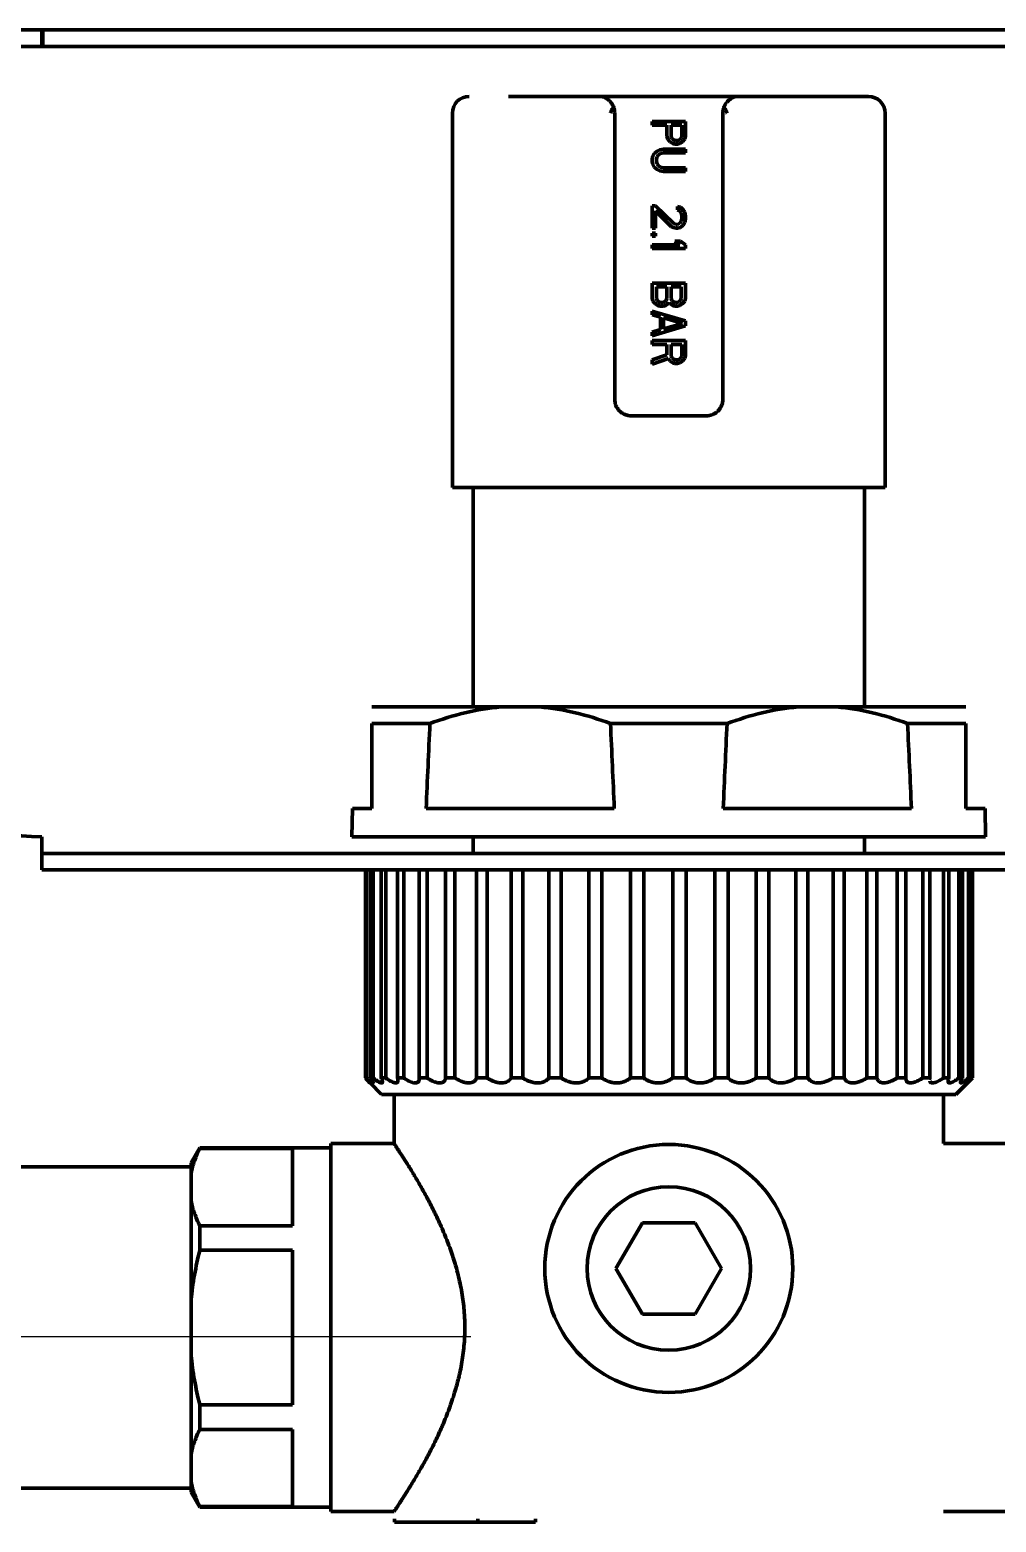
# Model space of a CAD drawing. Header units: inches. Extents: x 904 to 7172, y 213 to 5528.
# Drawn here: x 6878.3 to 6936.3, y 1947 to 2036.7 of the extents above; entities that cross this region are included whole.
import ezdxf

# ---------------------------------------------------------------- set-up
doc = ezdxf.new("R2010")
doc.units = ezdxf.units.IN

# ---------------------------------------------------------------- blocks, each defined once
blk = doc.blocks.new('A$C773D0E90')
at = {"color": 4}
blk.add_line((-50, 0), (50, 0), dxfattribs=at)

msp = doc.modelspace()

# ---------------------------------------------------------------- linework, layer by layer
at = {"linetype": 'Continuous', "lineweight": 70}
for p, q in [((6250.639, 2036.722), (7128.639, 2036.722)), ((6878.969, 2036.722), (6878.969, 2035.722)), ((6879.031, 2036.722), (6879.031, 2035.722)), ((6878.969, 2035.722), (6870.969, 2035.722)), ((6879.031, 2035.722), (6878.969, 2035.722)), ((6962.539, 2035.722), (6879.031, 2035.722)), ((6907.009, 2032.722), (6912.593, 2032.722)), ((6913.729, 2032.722), (6912.584, 2032.722)), ((6913.729, 2032.722), (6913.885, 2032.722)), ((6913.885, 2032.722), (6919.392, 2032.722)), ((6919.392, 2032.722), (6920.684, 2032.722)), ((6928.639, 2032.722), (6920.684, 2032.722)), ((6903.639, 2031.722), (6903.639, 2009.222)), ((6913.389, 2031.722), (6913.389, 2014.522)), ((6919.889, 2014.522), (6919.889, 2031.722)), ((6929.639, 2009.222), (6929.639, 2031.722)), ((6917.639, 2031.222), (6915.639, 2031.222)), ((6915.639, 2031.222), (6915.639, 2030.999)), ((6915.639, 2030.999), (6916.532, 2030.999)), ((6916.532, 2030.999), (6916.532, 2030.33)), ((6916.787, 2030.999), (6917.426, 2030.999)), ((6916.787, 2030.293), (6916.787, 2030.999)), ((6917.426, 2030.999), (6917.426, 2030.293)), ((6917.639, 2030.33), (6917.639, 2031.222)), ((6916.532, 2030.33), (6916.575, 2030.145)), ((6916.575, 2030.145), (6916.702, 2029.996)), ((6916.702, 2029.996), (6916.873, 2029.885)), ((6916.83, 2030.182), (6916.787, 2030.293)), ((6916.915, 2030.108), (6916.83, 2030.182)), ((6917.043, 2030.071), (6916.915, 2030.108)), ((6917.17, 2030.071), (6917.043, 2030.071)), ((6917.298, 2030.108), (6917.17, 2030.071)), ((6917.383, 2030.182), (6917.298, 2030.108)), ((6917.298, 2029.885), (6917.468, 2029.996)), ((6917.426, 2030.293), (6917.383, 2030.182)), ((6917.468, 2029.996), (6917.596, 2030.145)), ((6917.596, 2030.145), (6917.639, 2030.33)), ((6915.681, 2029.142), (6915.639, 2028.956)), ((6915.766, 2029.291), (6915.681, 2029.142)), ((6915.936, 2029.439), (6915.766, 2029.291)), ((6915.894, 2028.956), (6915.936, 2029.105)), ((6916.107, 2029.514), (6915.936, 2029.439)), ((6915.936, 2029.105), (6916.022, 2029.216)), ((6916.022, 2029.216), (6916.149, 2029.291)), ((6916.319, 2029.551), (6916.107, 2029.514)), ((6916.149, 2029.291), (6916.319, 2029.328)), ((6917.639, 2029.551), (6916.319, 2029.551)), ((6916.319, 2029.328), (6917.639, 2029.328)), ((6916.873, 2029.885), (6917, 2029.848)), ((6917, 2029.848), (6917.17, 2029.848)), ((6917.17, 2029.848), (6917.298, 2029.885)), ((6917.639, 2029.328), (6917.639, 2029.551)), ((6915.639, 2028.956), (6915.639, 2028.808)), ((6915.639, 2028.808), (6915.681, 2028.622)), ((6915.681, 2028.622), (6915.766, 2028.474)), ((6915.766, 2028.474), (6915.936, 2028.325)), ((6915.894, 2028.808), (6915.894, 2028.956)), ((6915.936, 2028.659), (6915.894, 2028.808)), ((6916.022, 2028.548), (6915.936, 2028.659)), ((6915.936, 2028.325), (6916.107, 2028.251)), ((6916.149, 2028.474), (6916.022, 2028.548)), ((6916.107, 2028.251), (6916.319, 2028.214)), ((6916.319, 2028.437), (6916.149, 2028.474)), ((6917.639, 2028.437), (6916.319, 2028.437)), ((6916.319, 2028.214), (6917.639, 2028.214)), ((6917.639, 2028.214), (6917.639, 2028.437)), ((6915.851, 2026.134), (6915.639, 2026.134)), ((6915.639, 2026.134), (6915.639, 2024.797)), ((6916.915, 2025.094), (6915.851, 2026.134)), ((6915.851, 2024.797), (6915.851, 2025.837)), ((6915.851, 2025.837), (6916.787, 2024.909)), ((6917.341, 2026.06), (6917.17, 2026.097)), ((6917.17, 2026.097), (6917.17, 2025.911)), ((6917.17, 2025.911), (6917.298, 2025.837)), ((6917.298, 2025.837), (6917.383, 2025.726)), ((6917.511, 2025.911), (6917.341, 2026.06)), ((6917.383, 2025.726), (6917.426, 2025.54)), ((6917.426, 2025.54), (6917.426, 2025.391)), ((6917.596, 2025.763), (6917.511, 2025.911)), ((6917.639, 2025.503), (6917.596, 2025.763)), ((6917.639, 2025.354), (6917.639, 2025.503)), ((6915.639, 2024.797), (6915.851, 2024.797)), ((6916.787, 2024.909), (6916.915, 2024.834)), ((6917.085, 2025.02), (6916.915, 2025.094)), ((6916.915, 2024.834), (6917.085, 2024.797)), ((6917.17, 2025.02), (6917.085, 2025.02)), ((6917.085, 2024.797), (6917.17, 2024.797)), ((6917.298, 2025.094), (6917.17, 2025.02)), ((6917.17, 2024.797), (6917.341, 2024.834)), ((6917.383, 2025.206), (6917.298, 2025.094)), ((6917.341, 2024.834), (6917.511, 2024.983)), ((6917.426, 2025.391), (6917.383, 2025.206)), ((6917.511, 2024.983), (6917.596, 2025.132)), ((6917.596, 2025.132), (6917.639, 2025.354)), ((6915.851, 2024.5), (6915.639, 2024.5)), ((6915.639, 2024.5), (6915.639, 2024.315)), ((6915.639, 2024.315), (6915.851, 2024.315)), ((6915.639, 2023.795), (6915.639, 2023.572)), ((6917.298, 2023.795), (6915.639, 2023.795)), ((6915.851, 2024.315), (6915.851, 2024.5)), ((6917.341, 2024.017), (6917, 2024.017)), ((6917, 2024.017), (6917.298, 2023.795)), ((6917.639, 2023.795), (6917.341, 2024.017)), ((6917.639, 2023.572), (6917.639, 2023.795)), ((6915.639, 2023.572), (6917.639, 2023.572)), ((6917.639, 2021.492), (6915.639, 2021.492)), ((6915.639, 2021.492), (6915.639, 2020.601)), ((6915.894, 2020.564), (6915.894, 2021.269)), ((6915.894, 2021.269), (6916.532, 2021.269)), ((6916.532, 2021.269), (6916.532, 2020.564)), ((6916.787, 2020.564), (6916.787, 2021.269)), ((6916.787, 2021.269), (6917.383, 2021.269)), ((6917.383, 2021.269), (6917.383, 2020.564)), ((6917.639, 2020.601), (6917.639, 2021.492)), ((6915.639, 2020.601), (6915.681, 2020.415)), ((6915.681, 2020.415), (6915.809, 2020.267)), ((6915.809, 2020.267), (6915.979, 2020.155)), ((6915.936, 2020.452), (6915.894, 2020.564)), ((6916.022, 2020.378), (6915.936, 2020.452)), ((6915.979, 2020.155), (6916.107, 2020.118)), ((6916.149, 2020.341), (6916.022, 2020.378)), ((6916.107, 2020.118), (6916.319, 2020.118)), ((6916.277, 2020.341), (6916.149, 2020.341)), ((6916.405, 2020.378), (6916.277, 2020.341)), ((6916.319, 2020.118), (6916.447, 2020.155)), ((6916.49, 2020.452), (6916.405, 2020.378)), ((6916.447, 2020.155), (6916.617, 2020.267)), ((6916.532, 2020.564), (6916.49, 2020.452)), ((6916.617, 2020.267), (6916.66, 2020.341)), ((6916.66, 2020.341), (6916.702, 2020.267)), ((6916.702, 2020.267), (6916.873, 2020.155)), ((6916.83, 2020.452), (6916.787, 2020.564)), ((6916.915, 2020.378), (6916.83, 2020.452)), ((6916.873, 2020.155), (6917, 2020.118)), ((6917.043, 2020.341), (6916.915, 2020.378)), ((6917, 2020.118), (6917.17, 2020.118)), ((6917.128, 2020.341), (6917.043, 2020.341)), ((6917.256, 2020.378), (6917.128, 2020.341)), ((6917.17, 2020.118), (6917.298, 2020.155)), ((6917.341, 2020.452), (6917.256, 2020.378)), ((6917.298, 2020.155), (6917.468, 2020.267)), ((6917.383, 2020.564), (6917.341, 2020.452)), ((6917.468, 2020.267), (6917.596, 2020.415)), ((6917.596, 2020.415), (6917.639, 2020.601)), ((6917.639, 2019.227), (6915.639, 2019.821)), ((6915.639, 2019.821), (6915.639, 2019.598)), ((6915.639, 2019.598), (6916.149, 2019.45)), ((6916.149, 2019.45), (6916.149, 2018.707)), ((6916.319, 2018.744), (6916.319, 2019.413)), ((6916.319, 2019.413), (6917.468, 2019.078)), ((6917.639, 2018.93), (6917.639, 2019.227)), ((6915.639, 2018.336), (6917.639, 2018.93)), ((6916.149, 2018.707), (6915.639, 2018.559)), ((6915.639, 2018.559), (6915.639, 2018.336)), ((6917.468, 2019.078), (6916.319, 2018.744)), ((6917.639, 2018.039), (6915.639, 2018.039)), ((6915.639, 2018.039), (6915.639, 2017.816)), ((6915.639, 2017.816), (6916.532, 2017.816)), ((6916.532, 2017.816), (6916.532, 2017.185)), ((6916.787, 2017.816), (6917.426, 2017.816)), ((6916.787, 2017.11), (6916.787, 2017.816)), ((6917.426, 2017.816), (6917.426, 2017.11)), ((6917.639, 2017.147), (6917.639, 2018.039)), ((6916.532, 2017.185), (6915.639, 2016.887)), ((6915.639, 2016.628), (6916.617, 2016.962)), ((6915.639, 2016.887), (6915.639, 2016.628)), ((6916.617, 2016.962), (6916.702, 2016.813)), ((6916.702, 2016.813), (6916.873, 2016.702)), ((6916.83, 2016.999), (6916.787, 2017.11)), ((6916.915, 2016.925), (6916.83, 2016.999)), ((6916.873, 2016.702), (6917, 2016.665)), ((6917.043, 2016.887), (6916.915, 2016.925)), ((6917, 2016.665), (6917.17, 2016.665)), ((6917.17, 2016.887), (6917.043, 2016.887)), ((6917.298, 2016.925), (6917.17, 2016.887)), ((6917.17, 2016.665), (6917.298, 2016.702)), ((6917.383, 2016.999), (6917.298, 2016.925)), ((6917.298, 2016.702), (6917.468, 2016.813)), ((6917.426, 2017.11), (6917.383, 2016.999)), ((6917.468, 2016.813), (6917.596, 2016.962)), ((6917.596, 2016.962), (6917.639, 2017.147)), ((6914.389, 2013.522), (6918.889, 2013.522)), ((6903.639, 2009.222), (6929.639, 2009.222)), ((6904.889, 2009.222), (6904.889, 1996.022)), ((6928.389, 1996.022), (6928.389, 2009.222)), ((6898.789, 1996.022), (6906.556, 1996.022)), ((6906.556, 1996.022), (6908.871, 1996.022)), ((6908.871, 1996.022), (6924.406, 1996.022)), ((6924.406, 1996.022), (6926.721, 1996.022)), ((6926.721, 1996.022), (6934.489, 1996.022)), ((6902.288, 1995.022), (6898.789, 1995.022)), ((6898.789, 1995.022), (6898.789, 1989.922)), ((6920.138, 1995.022), (6913.139, 1995.022)), ((6934.489, 1995.022), (6930.989, 1995.022)), ((6934.489, 1989.922), (6934.489, 1995.022)), ((6897.632, 1989.922), (6897.602, 1988.222)), ((6897.632, 1989.922), (6898.789, 1989.922)), ((6913.368, 1989.922), (6902.06, 1989.922)), ((6931.218, 1989.922), (6919.91, 1989.922)), ((6935.645, 1989.922), (6934.489, 1989.922)), ((6935.675, 1988.222), (6935.645, 1989.922)), ((6878.969, 1988.222), (6878.969, 1987.222)), ((6897.602, 1988.222), (6935.675, 1988.222)), ((6904.889, 1988.222), (6904.889, 1987.222)), ((6928.389, 1987.222), (6928.389, 1988.222)), ((6910.969, 1987.222), (6878.969, 1987.222)), ((6878.969, 1986.222), (6878.969, 1987.222)), ((6922.307, 1987.222), (6910.969, 1987.222)), ((6922.307, 1987.222), (6954.307, 1987.222)), ((6910.969, 1986.222), (6878.969, 1986.222)), ((6898.409, 1986.222), (6898.409, 1973.722)), ((6898.465, 1973.722), (6898.465, 1986.222)), ((6898.708, 1986.222), (6898.708, 1973.722)), ((6898.875, 1973.722), (6898.875, 1986.222)), ((6899.356, 1986.222), (6899.356, 1973.722)), ((6899.631, 1973.722), (6899.631, 1986.222)), ((6900.34, 1986.222), (6900.34, 1973.722)), ((6900.717, 1973.722), (6900.717, 1986.222)), ((6901.641, 1986.222), (6901.641, 1973.722)), ((6902.114, 1973.722), (6902.114, 1986.222)), ((6903.234, 1986.222), (6903.234, 1973.722)), ((6903.793, 1973.722), (6903.793, 1986.222)), ((6905.089, 1986.222), (6905.089, 1973.722)), ((6905.722, 1973.722), (6905.722, 1986.222)), ((6907.167, 1986.222), (6907.167, 1973.722)), ((6907.864, 1973.722), (6907.864, 1986.222)), ((6909.431, 1986.222), (6909.431, 1973.722)), ((6910.177, 1973.722), (6910.177, 1986.222)), ((6922.307, 1986.222), (6910.969, 1986.222)), ((6911.834, 1986.222), (6911.834, 1973.722)), ((6912.615, 1973.722), (6912.615, 1986.222)), ((6914.331, 1986.222), (6914.331, 1973.722)), ((6915.131, 1973.722), (6915.131, 1986.222)), ((6916.873, 1986.222), (6916.873, 1973.722)), ((6917.677, 1973.722), (6917.677, 1986.222)), ((6919.411, 1986.222), (6919.411, 1973.722)), ((6920.203, 1973.722), (6920.203, 1986.222)), ((6921.894, 1986.222), (6921.894, 1973.722)), ((6954.307, 1986.222), (6922.307, 1986.222)), ((6922.659, 1973.722), (6922.659, 1986.222)), ((6924.275, 1986.222), (6924.275, 1973.722)), ((6924.998, 1973.722), (6924.998, 1986.222)), ((6926.508, 1986.222), (6926.508, 1973.722)), ((6927.175, 1973.722), (6927.175, 1986.222)), ((6928.548, 1986.222), (6928.548, 1973.722)), ((6929.146, 1973.722), (6929.146, 1986.222)), ((6930.357, 1986.222), (6930.357, 1973.722)), ((6930.874, 1973.722), (6930.874, 1986.222)), ((6931.899, 1986.222), (6931.899, 1973.722)), ((6932.325, 1973.722), (6932.325, 1986.222)), ((6933.143, 1986.222), (6933.143, 1973.722)), ((6933.47, 1973.722), (6933.47, 1986.222)), ((6934.066, 1986.222), (6934.066, 1973.722)), ((6934.288, 1973.722), (6934.288, 1986.222)), ((6934.651, 1986.222), (6934.651, 1973.722)), ((6934.763, 1973.722), (6934.763, 1986.222)), ((6934.884, 1986.222), (6934.884, 1973.722)), ((6934.889, 1973.722), (6934.889, 1986.222)), ((6898.409, 1973.722), (6898.465, 1973.722)), ((6898.689, 1973.422), (6899.389, 1972.722)), ((6898.708, 1973.722), (6898.875, 1973.722)), ((6899.356, 1973.722), (6899.631, 1973.722)), ((6900.34, 1973.722), (6900.717, 1973.722)), ((6901.641, 1973.722), (6902.114, 1973.722)), ((6903.234, 1973.722), (6903.793, 1973.722)), ((6905.089, 1973.722), (6905.722, 1973.722)), ((6907.167, 1973.722), (6907.864, 1973.722)), ((6909.431, 1973.722), (6910.177, 1973.722)), ((6911.834, 1973.722), (6912.615, 1973.722)), ((6914.331, 1973.722), (6915.131, 1973.722)), ((6916.873, 1973.722), (6917.677, 1973.722)), ((6919.411, 1973.722), (6920.203, 1973.722)), ((6921.894, 1973.722), (6922.659, 1973.722)), ((6924.275, 1973.722), (6924.998, 1973.722)), ((6926.508, 1973.722), (6927.175, 1973.722)), ((6928.548, 1973.722), (6929.146, 1973.722)), ((6930.357, 1973.722), (6930.874, 1973.722)), ((6931.899, 1973.722), (6932.325, 1973.722)), ((6932.325, 1973.722), (6932.312, 1973.613)), ((6933.143, 1973.722), (6933.47, 1973.722)), ((6933.889, 1972.722), (6934.889, 1973.722)), ((6934.066, 1973.722), (6934.288, 1973.722)), ((6934.651, 1973.722), (6934.763, 1973.722)), ((6934.889, 1973.722), (6934.884, 1973.722)), ((6899.389, 1972.722), (6933.889, 1972.722)), ((6900.139, 1972.722), (6900.139, 1969.772)), ((6933.139, 1969.772), (6933.139, 1972.722)), ((6888.463, 1969.522), (6887.939, 1968.613)), ((6888.463, 1969.488), (6888.463, 1969.522)), ((6896.339, 1969.522), (6888.463, 1969.522)), ((6894.039, 1969.488), (6888.463, 1969.488)), ((6894.039, 1964.843), (6894.039, 1969.488)), ((6896.339, 1969.772), (6896.339, 1958.722)), ((6900.139, 1969.772), (6896.339, 1969.772)), ((6936.939, 1969.772), (6933.139, 1969.772)), ((6887.939, 1968.372), (6877.539, 1968.372)), ((6887.939, 1968.613), (6887.939, 1967.998)), ((6887.939, 1966.333), (6887.939, 1967.998)), ((6887.939, 1966.333), (6887.939, 1960.387)), ((6888.463, 1964.843), (6894.039, 1964.843)), ((6888.463, 1964.843), (6888.463, 1963.367)), ((6913.463, 1962.272), (6915.051, 1965.022)), ((6915.051, 1965.022), (6918.226, 1965.022)), ((6918.226, 1965.022), (6919.814, 1962.272)), ((6888.463, 1963.367), (6894.039, 1963.367)), ((6894.039, 1954.077), (6894.039, 1963.367)), ((6915.051, 1959.522), (6913.463, 1962.272)), ((6919.814, 1962.272), (6918.226, 1959.522)), ((6887.939, 1957.056), (6887.939, 1960.387)), ((6918.226, 1959.522), (6915.051, 1959.522)), ((6896.339, 1958.722), (6896.339, 1947.672)), ((6887.939, 1957.056), (6887.939, 1951.111)), ((6894.039, 1954.077), (6888.463, 1954.077)), ((6888.463, 1954.077), (6888.463, 1952.601)), ((6888.463, 1952.601), (6894.039, 1952.601)), ((6894.039, 1947.955), (6894.039, 1952.601)), ((6887.939, 1949.445), (6887.939, 1951.111)), ((6887.939, 1948.831), (6887.939, 1949.445)), ((6877.539, 1949.072), (6887.939, 1949.072)), ((6887.939, 1948.831), (6888.463, 1947.922)), ((6894.039, 1947.955), (6888.463, 1947.955)), ((6888.463, 1947.955), (6888.463, 1947.922)), ((6888.463, 1947.922), (6896.339, 1947.922)), ((6896.339, 1947.672), (6900.139, 1947.672)), ((6933.139, 1947.672), (6936.939, 1947.672)), ((6900.169, 1947.022), (6900.169, 1947.222)), ((6905.169, 1947.022), (6900.169, 1947.022)), ((6905.169, 1947.222), (6905.169, 1947.022)), ((6908.633, 1947.022), (6905.169, 1947.022)), ((6908.633, 1947.222), (6908.633, 1947.022))]:
    msp.add_line(p, q, dxfattribs=at)
for radius in [7.45, 4.91]:
    msp.add_circle((6916.639, 1962.272), radius, dxfattribs=at)
for centre, radius, start, end in [((6904.639, 2031.722), 1, 90.00153, 180), ((6928.639, 2031.722), 1, 0, 90), ((6878.969, 2000.222), 12, 180, 270)]:
    msp.add_arc(centre, radius, start, end, dxfattribs=at)
for centre, major_axis, start_param, end_param in [((9237.872, 1852.921), (0, 2700.641), 1.518154, 1.520046), ((4577.555, 1852.921), (0, 2700.641), 4.76314, 4.765031), ((9255.722, 1852.921), (0, -2700.641), 4.659747, 4.661638), ((4595.405, 1852.921), (0, -2700.641), 1.621547, 1.623438)]:
    msp.add_ellipse(centre, major_axis=major_axis, ratio=0.866025, start_param=start_param, end_param=end_param, dxfattribs=at)
for points, knots in [([(6912.92, 2032.569), (6912.892, 2032.587), (6912.837, 2032.621), (6912.765, 2032.664), (6912.7, 2032.697), (6912.642, 2032.717), (6912.609, 2032.722), (6912.593, 2032.722), (6912.593, 2032.722), (6912.593, 2032.722)], [0, 0, 0, 0, 0.199998, 0.399997, 0.599995, 0.799994, 0.999992, 0.999992, 1, 1, 1, 1]), ([(6913.31, 2032.11), (6913.298, 2032.138), (6913.286, 2032.165), (6913.259, 2032.215), (6913.245, 2032.239), (6913.215, 2032.285), (6913.2, 2032.306), (6913.169, 2032.348), (6913.152, 2032.368), (6913.119, 2032.406), (6913.101, 2032.424), (6913.066, 2032.457), (6913.049, 2032.473), (6912.995, 2032.519), (6912.958, 2032.545), (6912.92, 2032.569)], [0, 0, 0, 0, 0.125, 0.125, 0.25, 0.25, 0.375, 0.375, 0.5, 0.5, 0.625, 0.625, 0.75, 0.75, 1, 1, 1, 1]), ([(6913.31, 2032.11), (6913.296, 2032.079), (6913.282, 2032.047), (6913.253, 2031.983), (6913.239, 2031.951), (6913.209, 2031.886), (6913.193, 2031.853), (6913.164, 2031.787), (6913.149, 2031.755), (6913.135, 2031.722)], [0, 0, 0, 0, 0.25, 0.25, 0.5, 0.5, 0.75, 0.75, 1, 1, 1, 1]), ([(6913.31, 2032.11), (6913.323, 2032.079), (6913.335, 2032.047), (6913.354, 2031.983), (6913.363, 2031.951), (6913.376, 2031.886), (6913.38, 2031.853), (6913.387, 2031.787), (6913.389, 2031.755), (6913.389, 2031.722)], [0, 0, 0, 0, 0.25, 0.25, 0.5, 0.5, 0.75, 0.75, 1, 1, 1, 1]), ([(6919.967, 2032.11), (6919.954, 2032.079), (6919.942, 2032.047), (6919.923, 2031.982), (6919.914, 2031.95), (6919.902, 2031.886), (6919.897, 2031.853), (6919.892, 2031.804), (6919.891, 2031.787), (6919.889, 2031.763), (6919.889, 2031.755), (6919.889, 2031.738), (6919.889, 2031.73), (6919.889, 2031.722)], [0, 0, 0, 0, 0.25, 0.25, 0.5, 0.5, 0.75, 0.75, 0.875, 0.875, 0.9375, 0.9375, 1, 1, 1, 1]), ([(6920.357, 2032.569), (6920.319, 2032.545), (6920.283, 2032.519), (6920.211, 2032.459), (6920.176, 2032.426), (6920.126, 2032.369), (6920.11, 2032.35), (6920.078, 2032.308), (6920.062, 2032.286), (6920.018, 2032.217), (6919.991, 2032.166), (6919.967, 2032.11)], [0, 0, 0, 0, 0.25, 0.25, 0.5, 0.5, 0.625, 0.625, 0.75, 0.75, 1, 1, 1, 1]), ([(6920.142, 2031.722), (6920.139, 2031.73), (6920.135, 2031.738), (6920.128, 2031.755), (6920.124, 2031.763), (6920.113, 2031.787), (6920.106, 2031.804), (6920.084, 2031.853), (6920.069, 2031.886), (6920.039, 2031.95), (6920.024, 2031.982), (6919.995, 2032.047), (6919.981, 2032.079), (6919.967, 2032.11)], [0, 0, 0, 0, 0.0625, 0.0625, 0.125, 0.125, 0.25, 0.25, 0.5, 0.5, 0.75, 0.75, 1, 1, 1, 1]), ([(6913.389, 2014.522), (6913.389, 2014.454), (6913.395, 2014.388), (6913.412, 2014.306), (6913.416, 2014.29), (6913.424, 2014.257), (6913.438, 2014.21), (6913.466, 2014.132), (6913.494, 2014.073), (6913.526, 2014.015), (6913.543, 2013.987), (6913.599, 2013.905), (6913.64, 2013.855), (6913.71, 2013.787), (6913.734, 2013.765), (6913.785, 2013.724), (6913.811, 2013.705), (6913.892, 2013.651), (6913.949, 2013.621), (6914.024, 2013.59), (6914.039, 2013.585), (6914.07, 2013.574), (6914.085, 2013.569), (6914.132, 2013.555), (6914.163, 2013.547), (6914.258, 2013.528), (6914.323, 2013.522), (6914.389, 2013.522)], [0, 0, 0, 0, 0.125, 0.125, 0.15625, 0.15625, 0.1875, 0.25, 0.3125, 0.3125, 0.375, 0.375, 0.5, 0.5, 0.5625, 0.5625, 0.625, 0.625, 0.75, 0.75, 0.78125, 0.78125, 0.8125, 0.8125, 0.875, 0.875, 1, 1, 1, 1]), ([(6918.889, 2013.522), (6918.954, 2013.522), (6919.019, 2013.528), (6919.099, 2013.544), (6919.115, 2013.548), (6919.147, 2013.555), (6919.194, 2013.568), (6919.27, 2013.595), (6919.328, 2013.623), (6919.371, 2013.646), (6919.385, 2013.653), (6919.413, 2013.67), (6919.427, 2013.679), (6919.495, 2013.724), (6919.545, 2013.765), (6919.614, 2013.833), (6919.636, 2013.857), (6919.668, 2013.895), (6919.678, 2013.908), (6919.698, 2013.934), (6919.707, 2013.947), (6919.753, 2014.015), (6919.784, 2014.073), (6919.817, 2014.149), (6919.823, 2014.164), (6919.834, 2014.195), (6919.839, 2014.211), (6919.854, 2014.259), (6919.862, 2014.291), (6919.882, 2014.388), (6919.889, 2014.454), (6919.889, 2014.522)], [0, 0, 0, 0, 0.125, 0.125, 0.15625, 0.15625, 0.1875, 0.25, 0.3125, 0.3125, 0.34375, 0.34375, 0.375, 0.375, 0.5, 0.5, 0.5625, 0.5625, 0.59375, 0.59375, 0.625, 0.625, 0.75, 0.75, 0.78125, 0.78125, 0.8125, 0.8125, 0.875, 0.875, 1, 1, 1, 1]), ([(6902.288, 1995.022), (6902.983, 1995.283), (6903.685, 1995.502), (6905.106, 1995.841), (6905.826, 1995.96), (6906.556, 1996.022)], [0, 0, 0, 0, 0.5, 0.5, 1, 1, 1, 1]), ([(6908.871, 1996.022), (6909.601, 1995.96), (6910.321, 1995.841), (6911.742, 1995.502), (6912.444, 1995.283), (6913.139, 1995.022)], [0, 0, 0, 0, 0.5, 0.5, 1, 1, 1, 1]), ([(6920.138, 1995.022), (6920.833, 1995.283), (6921.535, 1995.502), (6922.956, 1995.841), (6923.676, 1995.96), (6924.406, 1996.022)], [0, 0, 0, 0, 0.5, 0.5, 1, 1, 1, 1]), ([(6926.721, 1996.022), (6927.451, 1995.96), (6928.171, 1995.841), (6929.592, 1995.502), (6930.294, 1995.283), (6930.989, 1995.022)], [0, 0, 0, 0, 0.5, 0.5, 1, 1, 1, 1]), ([(6898.689, 1973.422), (6898.689, 1973.422), (6898.682, 1973.429), (6898.662, 1973.45), (6898.654, 1973.459), (6898.639, 1973.475), (6898.634, 1973.481), (6898.623, 1973.493), (6898.617, 1973.499), (6898.586, 1973.532), (6898.557, 1973.564), (6898.514, 1973.61), (6898.505, 1973.619), (6898.487, 1973.639), (6898.46, 1973.668), (6898.43, 1973.7), (6898.409, 1973.722)], [0, 0, 0, 0, 0.249367, 0.249367, 0.374472, 0.374472, 0.437025, 0.437025, 0.499578, 0.499578, 0.749789, 0.749789, 0.812342, 0.812342, 0.874894, 1, 1, 1, 1]), ([(6898.465, 1973.722), (6898.514, 1973.678), (6898.56, 1973.638), (6898.624, 1973.583), (6898.644, 1973.566), (6898.674, 1973.542), (6898.683, 1973.535), (6898.702, 1973.52), (6898.711, 1973.513), (6898.755, 1973.479), (6898.784, 1973.458), (6898.821, 1973.437), (6898.831, 1973.431), (6898.845, 1973.426), (6898.849, 1973.424), (6898.857, 1973.422), (6898.86, 1973.422), (6898.875, 1973.422), (6898.879, 1973.429), (6898.877, 1973.447), (6898.876, 1973.451), (6898.873, 1973.46), (6898.868, 1973.474), (6898.86, 1973.492), (6898.846, 1973.519), (6898.837, 1973.534), (6898.817, 1973.566), (6898.806, 1973.583), (6898.77, 1973.638), (6898.741, 1973.678), (6898.708, 1973.722)], [0, 0, 0, 0, 0.125, 0.125, 0.1875, 0.1875, 0.21875, 0.21875, 0.25, 0.25, 0.375, 0.375, 0.4375, 0.4375, 0.46875, 0.46875, 0.5, 0.5, 0.625, 0.625, 0.65625, 0.65625, 0.6875, 0.75, 0.75, 0.8125, 0.8125, 0.875, 0.875, 1, 1, 1, 1]), ([(6898.875, 1973.722), (6898.931, 1973.678), (6898.984, 1973.638), (6899.059, 1973.583), (6899.084, 1973.566), (6899.12, 1973.542), (6899.132, 1973.535), (6899.155, 1973.52), (6899.166, 1973.513), (6899.222, 1973.479), (6899.262, 1973.458), (6899.314, 1973.437), (6899.33, 1973.431), (6899.352, 1973.426), (6899.359, 1973.424), (6899.372, 1973.422), (6899.378, 1973.422), (6899.406, 1973.422), (6899.422, 1973.429), (6899.434, 1973.447), (6899.436, 1973.451), (6899.439, 1973.46), (6899.443, 1973.474), (6899.442, 1973.492), (6899.439, 1973.519), (6899.436, 1973.534), (6899.426, 1973.566), (6899.42, 1973.583), (6899.399, 1973.638), (6899.379, 1973.678), (6899.356, 1973.722)], [0, 0, 0, 0, 0.125, 0.125, 0.1875, 0.1875, 0.21875, 0.21875, 0.25, 0.25, 0.375, 0.375, 0.4375, 0.4375, 0.46875, 0.46875, 0.5, 0.5, 0.625, 0.625, 0.65625, 0.65625, 0.6875, 0.75, 0.75, 0.8125, 0.8125, 0.875, 0.875, 1, 1, 1, 1]), ([(6899.631, 1973.722), (6899.692, 1973.678), (6899.751, 1973.638), (6899.837, 1973.583), (6899.866, 1973.566), (6899.907, 1973.542), (6899.921, 1973.535), (6899.949, 1973.52), (6899.962, 1973.513), (6900.028, 1973.479), (6900.077, 1973.458), (6900.144, 1973.437), (6900.165, 1973.431), (6900.195, 1973.426), (6900.204, 1973.424), (6900.223, 1973.422), (6900.231, 1973.422), (6900.273, 1973.422), (6900.3, 1973.429), (6900.326, 1973.447), (6900.331, 1973.451), (6900.34, 1973.46), (6900.351, 1973.474), (6900.359, 1973.492), (6900.367, 1973.519), (6900.369, 1973.534), (6900.371, 1973.566), (6900.37, 1973.583), (6900.363, 1973.638), (6900.354, 1973.678), (6900.34, 1973.722)], [0, 0, 0, 0, 0.125, 0.125, 0.1875, 0.1875, 0.21875, 0.21875, 0.25, 0.25, 0.375, 0.375, 0.4375, 0.4375, 0.46875, 0.46875, 0.5, 0.5, 0.625, 0.625, 0.65625, 0.65625, 0.6875, 0.75, 0.75, 0.8125, 0.8125, 0.875, 0.875, 1, 1, 1, 1]), ([(6900.717, 1973.722), (6900.783, 1973.678), (6900.847, 1973.638), (6900.942, 1973.583), (6900.974, 1973.566), (6901.02, 1973.542), (6901.036, 1973.535), (6901.067, 1973.52), (6901.082, 1973.513), (6901.158, 1973.479), (6901.215, 1973.458), (6901.295, 1973.437), (6901.32, 1973.431), (6901.358, 1973.426), (6901.37, 1973.424), (6901.393, 1973.422), (6901.404, 1973.422), (6901.459, 1973.422), (6901.497, 1973.429), (6901.536, 1973.447), (6901.544, 1973.451), (6901.558, 1973.46), (6901.577, 1973.474), (6901.593, 1973.492), (6901.612, 1973.519), (6901.619, 1973.534), (6901.631, 1973.566), (6901.636, 1973.583), (6901.645, 1973.638), (6901.646, 1973.678), (6901.641, 1973.722)], [0, 0, 0, 0, 0.125, 0.125, 0.1875, 0.1875, 0.21875, 0.21875, 0.25, 0.25, 0.375, 0.375, 0.4375, 0.4375, 0.46875, 0.46875, 0.5, 0.5, 0.625, 0.625, 0.65625, 0.65625, 0.6875, 0.75, 0.75, 0.8125, 0.8125, 0.875, 0.875, 1, 1, 1, 1]), ([(6902.114, 1973.722), (6902.182, 1973.678), (6902.25, 1973.638), (6902.353, 1973.583), (6902.387, 1973.566), (6902.437, 1973.542), (6902.454, 1973.535), (6902.488, 1973.52), (6902.505, 1973.513), (6902.588, 1973.479), (6902.652, 1973.458), (6902.744, 1973.437), (6902.774, 1973.431), (6902.818, 1973.426), (6902.832, 1973.424), (6902.86, 1973.422), (6902.874, 1973.422), (6902.94, 1973.422), (6902.987, 1973.429), (6903.04, 1973.447), (6903.05, 1973.451), (6903.069, 1973.46), (6903.096, 1973.474), (6903.12, 1973.492), (6903.149, 1973.519), (6903.162, 1973.534), (6903.184, 1973.566), (6903.194, 1973.583), (6903.218, 1973.638), (6903.229, 1973.678), (6903.234, 1973.722)], [0, 0, 0, 0, 0.125, 0.125, 0.1875, 0.1875, 0.21875, 0.21875, 0.25, 0.25, 0.375, 0.375, 0.4375, 0.4375, 0.46875, 0.46875, 0.5, 0.5, 0.625, 0.625, 0.65625, 0.65625, 0.6875, 0.75, 0.75, 0.8125, 0.8125, 0.875, 0.875, 1, 1, 1, 1]), ([(6903.793, 1973.722), (6903.863, 1973.678), (6903.934, 1973.638), (6904.041, 1973.583), (6904.077, 1973.566), (6904.131, 1973.542), (6904.149, 1973.535), (6904.185, 1973.52), (6904.203, 1973.513), (6904.293, 1973.479), (6904.363, 1973.458), (6904.465, 1973.437), (6904.498, 1973.431), (6904.548, 1973.426), (6904.564, 1973.424), (6904.596, 1973.422), (6904.611, 1973.422), (6904.688, 1973.422), (6904.744, 1973.429), (6904.808, 1973.447), (6904.82, 1973.451), (6904.844, 1973.46), (6904.879, 1973.474), (6904.91, 1973.492), (6904.949, 1973.519), (6904.966, 1973.534), (6904.999, 1973.566), (6905.013, 1973.583), (6905.053, 1973.638), (6905.073, 1973.678), (6905.089, 1973.722)], [0, 0, 0, 0, 0.125, 0.125, 0.1875, 0.1875, 0.21875, 0.21875, 0.25, 0.25, 0.375, 0.375, 0.4375, 0.4375, 0.46875, 0.46875, 0.5, 0.5, 0.625, 0.625, 0.65625, 0.65625, 0.6875, 0.75, 0.75, 0.8125, 0.8125, 0.875, 0.875, 1, 1, 1, 1]), ([(6905.722, 1973.722), (6905.793, 1973.678), (6905.865, 1973.638), (6905.975, 1973.583), (6906.012, 1973.566), (6906.068, 1973.542), (6906.086, 1973.535), (6906.124, 1973.52), (6906.143, 1973.513), (6906.237, 1973.479), (6906.312, 1973.458), (6906.422, 1973.437), (6906.458, 1973.431), (6906.512, 1973.426), (6906.53, 1973.424), (6906.565, 1973.422), (6906.583, 1973.422), (6906.668, 1973.422), (6906.732, 1973.429), (6906.806, 1973.447), (6906.821, 1973.451), (6906.849, 1973.46), (6906.891, 1973.474), (6906.928, 1973.492), (6906.976, 1973.519), (6906.998, 1973.534), (6907.04, 1973.566), (6907.059, 1973.583), (6907.113, 1973.638), (6907.143, 1973.678), (6907.167, 1973.722)], [0, 0, 0, 0, 0.125, 0.125, 0.1875, 0.1875, 0.21875, 0.21875, 0.25, 0.25, 0.375, 0.375, 0.4375, 0.4375, 0.46875, 0.46875, 0.5, 0.5, 0.625, 0.625, 0.65625, 0.65625, 0.6875, 0.75, 0.75, 0.8125, 0.8125, 0.875, 0.875, 1, 1, 1, 1]), ([(6907.864, 1973.722), (6907.934, 1973.678), (6908.005, 1973.638), (6908.116, 1973.583), (6908.153, 1973.566), (6908.21, 1973.542), (6908.229, 1973.535), (6908.268, 1973.52), (6908.288, 1973.513), (6908.384, 1973.479), (6908.462, 1973.458), (6908.578, 1973.437), (6908.616, 1973.431), (6908.674, 1973.426), (6908.693, 1973.424), (6908.731, 1973.422), (6908.75, 1973.422), (6908.842, 1973.422), (6908.913, 1973.429), (6908.996, 1973.447), (6909.013, 1973.451), (6909.045, 1973.46), (6909.092, 1973.474), (6909.136, 1973.492), (6909.191, 1973.519), (6909.218, 1973.534), (6909.268, 1973.566), (6909.292, 1973.583), (6909.358, 1973.638), (6909.397, 1973.678), (6909.431, 1973.722)], [0, 0, 0, 0, 0.125, 0.125, 0.1875, 0.1875, 0.21875, 0.21875, 0.25, 0.25, 0.375, 0.375, 0.4375, 0.4375, 0.46875, 0.46875, 0.5, 0.5, 0.625, 0.625, 0.65625, 0.65625, 0.6875, 0.75, 0.75, 0.8125, 0.8125, 0.875, 0.875, 1, 1, 1, 1]), ([(6910.177, 1973.722), (6910.244, 1973.678), (6910.314, 1973.638), (6910.423, 1973.583), (6910.46, 1973.566), (6910.517, 1973.542), (6910.536, 1973.535), (6910.575, 1973.52), (6910.594, 1973.513), (6910.692, 1973.479), (6910.771, 1973.458), (6910.89, 1973.437), (6910.931, 1973.431), (6910.991, 1973.426), (6911.011, 1973.424), (6911.051, 1973.422), (6911.071, 1973.422), (6911.169, 1973.422), (6911.244, 1973.429), (6911.335, 1973.447), (6911.353, 1973.451), (6911.388, 1973.46), (6911.44, 1973.474), (6911.489, 1973.492), (6911.552, 1973.519), (6911.582, 1973.534), (6911.64, 1973.566), (6911.667, 1973.583), (6911.746, 1973.638), (6911.792, 1973.678), (6911.834, 1973.722)], [0, 0, 0, 0, 0.125, 0.125, 0.1875, 0.1875, 0.21875, 0.21875, 0.25, 0.25, 0.375, 0.375, 0.4375, 0.4375, 0.46875, 0.46875, 0.5, 0.5, 0.625, 0.625, 0.65625, 0.65625, 0.6875, 0.75, 0.75, 0.8125, 0.8125, 0.875, 0.875, 1, 1, 1, 1]), ([(6912.615, 1973.722), (6912.678, 1973.678), (6912.745, 1973.638), (6912.851, 1973.583), (6912.887, 1973.566), (6912.943, 1973.542), (6912.962, 1973.535), (6913, 1973.52), (6913.019, 1973.513), (6913.115, 1973.479), (6913.194, 1973.458), (6913.315, 1973.437), (6913.356, 1973.431), (6913.418, 1973.426), (6913.439, 1973.424), (6913.48, 1973.422), (6913.5, 1973.422), (6913.601, 1973.422), (6913.68, 1973.429), (6913.777, 1973.447), (6913.796, 1973.451), (6913.834, 1973.46), (6913.889, 1973.474), (6913.942, 1973.492), (6914.011, 1973.519), (6914.044, 1973.534), (6914.109, 1973.566), (6914.139, 1973.583), (6914.228, 1973.638), (6914.282, 1973.678), (6914.331, 1973.722)], [0, 0, 0, 0, 0.125, 0.125, 0.1875, 0.1875, 0.21875, 0.21875, 0.25, 0.25, 0.375, 0.375, 0.4375, 0.4375, 0.46875, 0.46875, 0.5, 0.5, 0.625, 0.625, 0.65625, 0.65625, 0.6875, 0.75, 0.75, 0.8125, 0.8125, 0.875, 0.875, 1, 1, 1, 1]), ([(6915.131, 1973.722), (6915.19, 1973.678), (6915.253, 1973.638), (6915.353, 1973.583), (6915.387, 1973.566), (6915.44, 1973.542), (6915.459, 1973.535), (6915.495, 1973.52), (6915.514, 1973.513), (6915.607, 1973.479), (6915.685, 1973.458), (6915.805, 1973.437), (6915.845, 1973.431), (6915.907, 1973.426), (6915.928, 1973.424), (6915.97, 1973.422), (6915.99, 1973.422), (6916.093, 1973.422), (6916.174, 1973.429), (6916.274, 1973.447), (6916.294, 1973.451), (6916.334, 1973.46), (6916.392, 1973.474), (6916.448, 1973.492), (6916.521, 1973.519), (6916.557, 1973.534), (6916.627, 1973.566), (6916.66, 1973.583), (6916.757, 1973.638), (6916.817, 1973.678), (6916.873, 1973.722)], [0, 0, 0, 0, 0.125, 0.125, 0.1875, 0.1875, 0.21875, 0.21875, 0.25, 0.25, 0.375, 0.375, 0.4375, 0.4375, 0.46875, 0.46875, 0.5, 0.5, 0.625, 0.625, 0.65625, 0.65625, 0.6875, 0.75, 0.75, 0.8125, 0.8125, 0.875, 0.875, 1, 1, 1, 1]), ([(6917.677, 1973.722), (6917.73, 1973.678), (6917.787, 1973.638), (6917.88, 1973.583), (6917.912, 1973.566), (6917.962, 1973.542), (6917.979, 1973.535), (6918.013, 1973.52), (6918.031, 1973.513), (6918.12, 1973.479), (6918.194, 1973.458), (6918.31, 1973.437), (6918.35, 1973.431), (6918.411, 1973.426), (6918.432, 1973.424), (6918.473, 1973.422), (6918.493, 1973.422), (6918.595, 1973.422), (6918.677, 1973.429), (6918.779, 1973.447), (6918.8, 1973.451), (6918.84, 1973.46), (6918.9, 1973.474), (6918.958, 1973.492), (6919.034, 1973.519), (6919.072, 1973.534), (6919.145, 1973.566), (6919.181, 1973.583), (6919.284, 1973.638), (6919.349, 1973.678), (6919.411, 1973.722)], [0, 0, 0, 0, 0.125, 0.125, 0.1875, 0.1875, 0.21875, 0.21875, 0.25, 0.25, 0.375, 0.375, 0.4375, 0.4375, 0.46875, 0.46875, 0.5, 0.5, 0.625, 0.625, 0.65625, 0.65625, 0.6875, 0.75, 0.75, 0.8125, 0.8125, 0.875, 0.875, 1, 1, 1, 1]), ([(6920.203, 1973.722), (6920.249, 1973.678), (6920.299, 1973.638), (6920.382, 1973.583), (6920.411, 1973.566), (6920.457, 1973.542), (6920.472, 1973.535), (6920.504, 1973.52), (6920.521, 1973.513), (6920.603, 1973.479), (6920.672, 1973.458), (6920.783, 1973.437), (6920.822, 1973.431), (6920.88, 1973.426), (6920.9, 1973.424), (6920.94, 1973.422), (6920.96, 1973.422), (6921.059, 1973.422), (6921.14, 1973.429), (6921.242, 1973.447), (6921.263, 1973.451), (6921.303, 1973.46), (6921.363, 1973.474), (6921.422, 1973.492), (6921.5, 1973.519), (6921.539, 1973.534), (6921.615, 1973.566), (6921.652, 1973.583), (6921.76, 1973.638), (6921.828, 1973.678), (6921.894, 1973.722)], [0, 0, 0, 0, 0.125, 0.125, 0.1875, 0.1875, 0.21875, 0.21875, 0.25, 0.25, 0.375, 0.375, 0.4375, 0.4375, 0.46875, 0.46875, 0.5, 0.5, 0.625, 0.625, 0.65625, 0.65625, 0.6875, 0.75, 0.75, 0.8125, 0.8125, 0.875, 0.875, 1, 1, 1, 1]), ([(6922.659, 1973.722), (6922.697, 1973.678), (6922.74, 1973.638), (6922.812, 1973.583), (6922.837, 1973.566), (6922.878, 1973.542), (6922.892, 1973.535), (6922.92, 1973.52), (6922.935, 1973.513), (6923.009, 1973.479), (6923.073, 1973.458), (6923.176, 1973.437), (6923.212, 1973.431), (6923.267, 1973.426), (6923.286, 1973.424), (6923.323, 1973.422), (6923.342, 1973.422), (6923.438, 1973.422), (6923.516, 1973.429), (6923.616, 1973.447), (6923.636, 1973.451), (6923.675, 1973.46), (6923.735, 1973.474), (6923.794, 1973.492), (6923.872, 1973.519), (6923.911, 1973.534), (6923.987, 1973.566), (6924.025, 1973.583), (6924.136, 1973.638), (6924.207, 1973.678), (6924.275, 1973.722)], [0, 0, 0, 0, 0.125, 0.125, 0.1875, 0.1875, 0.21875, 0.21875, 0.25, 0.25, 0.375, 0.375, 0.4375, 0.4375, 0.46875, 0.46875, 0.5, 0.5, 0.625, 0.625, 0.65625, 0.65625, 0.6875, 0.75, 0.75, 0.8125, 0.8125, 0.875, 0.875, 1, 1, 1, 1]), ([(6924.998, 1973.722), (6925.028, 1973.678), (6925.062, 1973.638), (6925.122, 1973.583), (6925.143, 1973.566), (6925.177, 1973.542), (6925.189, 1973.535), (6925.214, 1973.52), (6925.226, 1973.513), (6925.291, 1973.479), (6925.348, 1973.458), (6925.441, 1973.437), (6925.474, 1973.431), (6925.525, 1973.426), (6925.542, 1973.424), (6925.577, 1973.422), (6925.595, 1973.422), (6925.684, 1973.422), (6925.757, 1973.429), (6925.853, 1973.447), (6925.872, 1973.451), (6925.911, 1973.46), (6925.969, 1973.474), (6926.026, 1973.492), (6926.103, 1973.519), (6926.141, 1973.534), (6926.217, 1973.566), (6926.254, 1973.583), (6926.366, 1973.638), (6926.438, 1973.678), (6926.508, 1973.722)], [0, 0, 0, 0, 0.125, 0.125, 0.1875, 0.1875, 0.21875, 0.21875, 0.25, 0.25, 0.375, 0.375, 0.4375, 0.4375, 0.46875, 0.46875, 0.5, 0.5, 0.625, 0.625, 0.65625, 0.65625, 0.6875, 0.75, 0.75, 0.8125, 0.8125, 0.875, 0.875, 1, 1, 1, 1]), ([(6927.175, 1973.722), (6927.195, 1973.678), (6927.22, 1973.638), (6927.266, 1973.583), (6927.283, 1973.566), (6927.311, 1973.542), (6927.32, 1973.535), (6927.341, 1973.52), (6927.351, 1973.513), (6927.405, 1973.479), (6927.453, 1973.458), (6927.535, 1973.437), (6927.564, 1973.431), (6927.609, 1973.426), (6927.625, 1973.424), (6927.656, 1973.422), (6927.672, 1973.422), (6927.753, 1973.422), (6927.822, 1973.429), (6927.911, 1973.447), (6927.93, 1973.451), (6927.966, 1973.46), (6928.021, 1973.474), (6928.075, 1973.492), (6928.149, 1973.519), (6928.186, 1973.534), (6928.26, 1973.566), (6928.297, 1973.583), (6928.406, 1973.638), (6928.478, 1973.678), (6928.548, 1973.722)], [0, 0, 0, 0, 0.125, 0.125, 0.1875, 0.1875, 0.21875, 0.21875, 0.25, 0.25, 0.375, 0.375, 0.4375, 0.4375, 0.46875, 0.46875, 0.5, 0.5, 0.625, 0.625, 0.65625, 0.65625, 0.6875, 0.75, 0.75, 0.8125, 0.8125, 0.875, 0.875, 1, 1, 1, 1]), ([(6929.146, 1973.722), (6929.157, 1973.678), (6929.172, 1973.638), (6929.204, 1973.583), (6929.216, 1973.566), (6929.236, 1973.542), (6929.244, 1973.535), (6929.259, 1973.52), (6929.267, 1973.513), (6929.309, 1973.479), (6929.348, 1973.458), (6929.417, 1973.437), (6929.441, 1973.431), (6929.481, 1973.426), (6929.494, 1973.424), (6929.521, 1973.422), (6929.535, 1973.422), (6929.607, 1973.422), (6929.668, 1973.429), (6929.75, 1973.447), (6929.767, 1973.451), (6929.8, 1973.46), (6929.851, 1973.474), (6929.902, 1973.492), (6929.972, 1973.519), (6930.007, 1973.534), (6930.077, 1973.566), (6930.112, 1973.583), (6930.218, 1973.638), (6930.287, 1973.678), (6930.357, 1973.722)], [0, 0, 0, 0, 0.125, 0.125, 0.1875, 0.1875, 0.21875, 0.21875, 0.25, 0.25, 0.375, 0.375, 0.4375, 0.4375, 0.46875, 0.46875, 0.5, 0.5, 0.625, 0.625, 0.65625, 0.65625, 0.6875, 0.75, 0.75, 0.8125, 0.8125, 0.875, 0.875, 1, 1, 1, 1]), ([(6930.874, 1973.722), (6930.875, 1973.678), (6930.88, 1973.638), (6930.897, 1973.583), (6930.904, 1973.566), (6930.917, 1973.542), (6930.921, 1973.535), (6930.932, 1973.52), (6930.937, 1973.513), (6930.966, 1973.479), (6930.996, 1973.458), (6931.05, 1973.437), (6931.07, 1973.431), (6931.102, 1973.426), (6931.113, 1973.424), (6931.136, 1973.422), (6931.148, 1973.422), (6931.208, 1973.422), (6931.261, 1973.429), (6931.334, 1973.447), (6931.349, 1973.451), (6931.379, 1973.46), (6931.424, 1973.474), (6931.471, 1973.492), (6931.534, 1973.519), (6931.567, 1973.534), (6931.633, 1973.566), (6931.666, 1973.583), (6931.765, 1973.638), (6931.832, 1973.678), (6931.899, 1973.722)], [0, 0, 0, 0, 0.125, 0.125, 0.1875, 0.1875, 0.21875, 0.21875, 0.25, 0.25, 0.375, 0.375, 0.4375, 0.4375, 0.46875, 0.46875, 0.5, 0.5, 0.625, 0.625, 0.65625, 0.65625, 0.6875, 0.75, 0.75, 0.8125, 0.8125, 0.875, 0.875, 1, 1, 1, 1]), ([(6932.324, 1973.526), (6932.327, 1973.519), (6932.329, 1973.512), (6932.345, 1973.479), (6932.364, 1973.458), (6932.402, 1973.437), (6932.417, 1973.431), (6932.441, 1973.426), (6932.45, 1973.424), (6932.468, 1973.422), (6932.477, 1973.422), (6932.525, 1973.422), (6932.569, 1973.429), (6932.632, 1973.447), (6932.644, 1973.451), (6932.67, 1973.46), (6932.71, 1973.474), (6932.751, 1973.492), (6932.808, 1973.519), (6932.837, 1973.534), (6932.896, 1973.566), (6932.926, 1973.583), (6933.018, 1973.638), (6933.08, 1973.678), (6933.143, 1973.722)], [0, 0, 0, 0, 0.037999, 0.037999, 0.198333, 0.198333, 0.278499, 0.278499, 0.318583, 0.318583, 0.358666, 0.358666, 0.519, 0.519, 0.559083, 0.559083, 0.599166, 0.679333, 0.679333, 0.7595, 0.7595, 0.839667, 0.839667, 1, 1, 1, 1]), ([(6933.47, 1973.722), (6933.451, 1973.678), (6933.437, 1973.638), (6933.423, 1973.583), (6933.42, 1973.566), (6933.417, 1973.542), (6933.416, 1973.535), (6933.415, 1973.52), (6933.416, 1973.513), (6933.418, 1973.479), (6933.426, 1973.458), (6933.448, 1973.437), (6933.457, 1973.431), (6933.474, 1973.426), (6933.479, 1973.424), (6933.492, 1973.422), (6933.499, 1973.422), (6933.534, 1973.422), (6933.568, 1973.429), (6933.618, 1973.447), (6933.628, 1973.451), (6933.65, 1973.46), (6933.682, 1973.474), (6933.717, 1973.492), (6933.766, 1973.519), (6933.791, 1973.534), (6933.843, 1973.566), (6933.87, 1973.583), (6933.952, 1973.638), (6934.008, 1973.678), (6934.066, 1973.722)], [0, 0, 0, 0, 0.125, 0.125, 0.1875, 0.1875, 0.21875, 0.21875, 0.25, 0.25, 0.375, 0.375, 0.4375, 0.4375, 0.46875, 0.46875, 0.5, 0.5, 0.625, 0.625, 0.65625, 0.65625, 0.6875, 0.75, 0.75, 0.8125, 0.8125, 0.875, 0.875, 1, 1, 1, 1]), ([(6934.288, 1973.722), (6934.26, 1973.678), (6934.236, 1973.638), (6934.207, 1973.583), (6934.198, 1973.566), (6934.187, 1973.542), (6934.184, 1973.535), (6934.178, 1973.52), (6934.176, 1973.513), (6934.164, 1973.479), (6934.161, 1973.458), (6934.167, 1973.437), (6934.17, 1973.431), (6934.178, 1973.426), (6934.181, 1973.424), (6934.188, 1973.422), (6934.192, 1973.422), (6934.213, 1973.422), (6934.236, 1973.429), (6934.274, 1973.447), (6934.282, 1973.451), (6934.298, 1973.46), (6934.323, 1973.474), (6934.351, 1973.492), (6934.391, 1973.519), (6934.412, 1973.534), (6934.456, 1973.566), (6934.478, 1973.583), (6934.549, 1973.638), (6934.598, 1973.678), (6934.651, 1973.722)], [0, 0, 0, 0, 0.125, 0.125, 0.1875, 0.1875, 0.21875, 0.21875, 0.25, 0.25, 0.375, 0.375, 0.4375, 0.4375, 0.46875, 0.46875, 0.5, 0.5, 0.625, 0.625, 0.65625, 0.65625, 0.6875, 0.75, 0.75, 0.8125, 0.8125, 0.875, 0.875, 1, 1, 1, 1]), ([(6934.763, 1973.722), (6934.726, 1973.678), (6934.692, 1973.638), (6934.649, 1973.583), (6934.635, 1973.566), (6934.617, 1973.542), (6934.611, 1973.535), (6934.599, 1973.52), (6934.594, 1973.513), (6934.57, 1973.479), (6934.556, 1973.458), (6934.544, 1973.437), (6934.542, 1973.431), (6934.541, 1973.426), (6934.541, 1973.424), (6934.542, 1973.422), (6934.543, 1973.422), (6934.55, 1973.422), (6934.563, 1973.429), (6934.586, 1973.447), (6934.591, 1973.451), (6934.602, 1973.46), (6934.62, 1973.474), (6934.64, 1973.492), (6934.67, 1973.519), (6934.686, 1973.534), (6934.721, 1973.566), (6934.74, 1973.583), (6934.797, 1973.638), (6934.839, 1973.678), (6934.884, 1973.722)], [0, 0, 0, 0, 0.125, 0.125, 0.1875, 0.1875, 0.21875, 0.21875, 0.25, 0.25, 0.375, 0.375, 0.4375, 0.4375, 0.46875, 0.46875, 0.5, 0.5, 0.625, 0.625, 0.65625, 0.65625, 0.6875, 0.75, 0.75, 0.8125, 0.8125, 0.875, 0.875, 1, 1, 1, 1]), ([(6888.463, 1969.488), (6888.341, 1969.243), (6888.235, 1968.996), (6888.058, 1968.5), (6887.987, 1968.25), (6887.939, 1967.998)], [0, 0, 0, 0, 0.5, 0.5, 1, 1, 1, 1]), ([(6900.138, 1969.772), (6900.139, 1969.772), (6900.152, 1969.752), (6900.202, 1969.677), (6900.239, 1969.621), (6900.313, 1969.509), (6900.341, 1969.468), (6900.386, 1969.398), (6900.41, 1969.362), (6900.436, 1969.323), (6900.453, 1969.297), (6900.462, 1969.283), (6900.543, 1969.159), (6900.625, 1969.032), (6900.806, 1968.748), (6900.905, 1968.592), (6901.065, 1968.334), (6901.12, 1968.244), (6901.205, 1968.105), (6901.249, 1968.033), (6901.293, 1967.96), (6901.323, 1967.91), (6901.338, 1967.885), (6901.473, 1967.66), (6901.597, 1967.447), (6901.853, 1966.998), (6901.984, 1966.762), (6902.25, 1966.267), (6902.384, 1966.008), (6902.553, 1965.669), (6902.587, 1965.6), (6902.654, 1965.461), (6902.755, 1965.252), (6902.854, 1965.038), (6903.049, 1964.603), (6903.176, 1964.304), (6903.42, 1963.687), (6903.537, 1963.369), (6903.701, 1962.877), (6903.754, 1962.71), (6903.829, 1962.455), (6903.854, 1962.369), (6903.89, 1962.24), (6903.902, 1962.196), (6903.926, 1962.109), (6903.937, 1962.066), (6904.039, 1961.673), (6904.118, 1961.318), (6904.247, 1960.598), (6904.298, 1960.233), (6904.341, 1959.768), (6904.348, 1959.675), (6904.362, 1959.487), (6904.367, 1959.393), (6904.38, 1959.11), (6904.385, 1958.92), (6904.385, 1958.542), (6904.381, 1958.353), (6904.364, 1957.98), (6904.351, 1957.794), (6904.301, 1957.24), (6904.252, 1956.876), (6904.156, 1956.336), (6904.121, 1956.157), (6904.062, 1955.89), (6904.042, 1955.801), (6904, 1955.625), (6903.978, 1955.536), (6903.865, 1955.099), (6903.764, 1954.76), (6903.546, 1954.101), (6903.429, 1953.781), (6903.245, 1953.313), (6903.183, 1953.16), (6903.087, 1952.933), (6903.054, 1952.857), (6902.989, 1952.708), (6902.956, 1952.634), (6902.792, 1952.268), (6902.659, 1951.988), (6902.391, 1951.448), (6902.257, 1951.19), (6901.991, 1950.693), (6901.859, 1950.456), (6901.714, 1950.201), (6901.698, 1950.173), (6901.666, 1950.117), (6901.618, 1950.034), (6901.508, 1949.844), (6901.416, 1949.69), (6901.238, 1949.392), (6901.125, 1949.207), (6900.913, 1948.864), (6900.814, 1948.707), (6900.677, 1948.494), (6900.634, 1948.426), (6900.572, 1948.33), (6900.552, 1948.299), (6900.523, 1948.254), (6900.513, 1948.24), (6900.495, 1948.211), (6900.411, 1948.083), (6900.342, 1947.978), (6900.243, 1947.828), (6900.205, 1947.771), (6900.153, 1947.693), (6900.139, 1947.673), (6900.139, 1947.672), (6900.139, 1947.672), (6900.139, 1947.672)], [0, 0, 0, 0, 0.031224, 0.031224, 0.062447, 0.062447, 0.078059, 0.078059, 0.085865, 0.089768, 0.089768, 0.093671, 0.093671, 0.124895, 0.124895, 0.156118, 0.156118, 0.17173, 0.17173, 0.179536, 0.183439, 0.183439, 0.187342, 0.187342, 0.218566, 0.218566, 0.249789, 0.249789, 0.281013, 0.281013, 0.288819, 0.288819, 0.296625, 0.312237, 0.312237, 0.34346, 0.34346, 0.374684, 0.374684, 0.390296, 0.390296, 0.398102, 0.398102, 0.402005, 0.402005, 0.405908, 0.405908, 0.437131, 0.437131, 0.468355, 0.468355, 0.476161, 0.476161, 0.483967, 0.483967, 0.499578, 0.499578, 0.51519, 0.51519, 0.530802, 0.530802, 0.562026, 0.562026, 0.577638, 0.577638, 0.585444, 0.585444, 0.593249, 0.593249, 0.624473, 0.624473, 0.655697, 0.655697, 0.671309, 0.671309, 0.679114, 0.679114, 0.68692, 0.68692, 0.718144, 0.718144, 0.749368, 0.749368, 0.780591, 0.780591, 0.784494, 0.784494, 0.788397, 0.796203, 0.811815, 0.811815, 0.843039, 0.843039, 0.874262, 0.874262, 0.889874, 0.889874, 0.89768, 0.89768, 0.901583, 0.901583, 0.905486, 0.93671, 0.93671, 0.967933, 0.967933, 0.999157, 0.999157, 1, 1, 1, 1]), ([(6887.939, 1966.333), (6887.987, 1966.081), (6888.058, 1965.831), (6888.235, 1965.335), (6888.341, 1965.088), (6888.463, 1964.843)], [0, 0, 0, 0, 0.5, 0.5, 1, 1, 1, 1]), ([(6888.463, 1963.367), (6888.341, 1962.876), (6888.235, 1962.383), (6888.058, 1961.39), (6887.987, 1960.89), (6887.939, 1960.387)], [0, 0, 0, 0, 0.5, 0.5, 1, 1, 1, 1]), ([(6887.939, 1957.056), (6887.987, 1956.553), (6888.058, 1956.053), (6888.235, 1955.06), (6888.341, 1954.567), (6888.463, 1954.077)], [0, 0, 0, 0, 0.5, 0.5, 1, 1, 1, 1]), ([(6888.463, 1952.601), (6888.341, 1952.355), (6888.235, 1952.109), (6888.058, 1951.612), (6887.987, 1951.362), (6887.939, 1951.111)], [0, 0, 0, 0, 0.5, 0.5, 1, 1, 1, 1]), ([(6887.939, 1949.445), (6887.987, 1949.194), (6888.058, 1948.944), (6888.235, 1948.447), (6888.341, 1948.201), (6888.463, 1947.955)], [0, 0, 0, 0, 0.5, 0.5, 1, 1, 1, 1])]:
    msp.add_open_spline(points, degree=3, knots=knots, dxfattribs=at)
msp.add_open_spline([(6920.684, 2032.722), (6920.656, 2032.722), (6920.593, 2032.706), (6920.484, 2032.649), (6920.401, 2032.596), (6920.357, 2032.569)], degree=3, dxfattribs=at)

# ---------------------------------------------------------------- block references
msp.add_blockref('A$C773D0E90', (6854.739, 1958.172))

doc.saveas('drawing.dxf')
